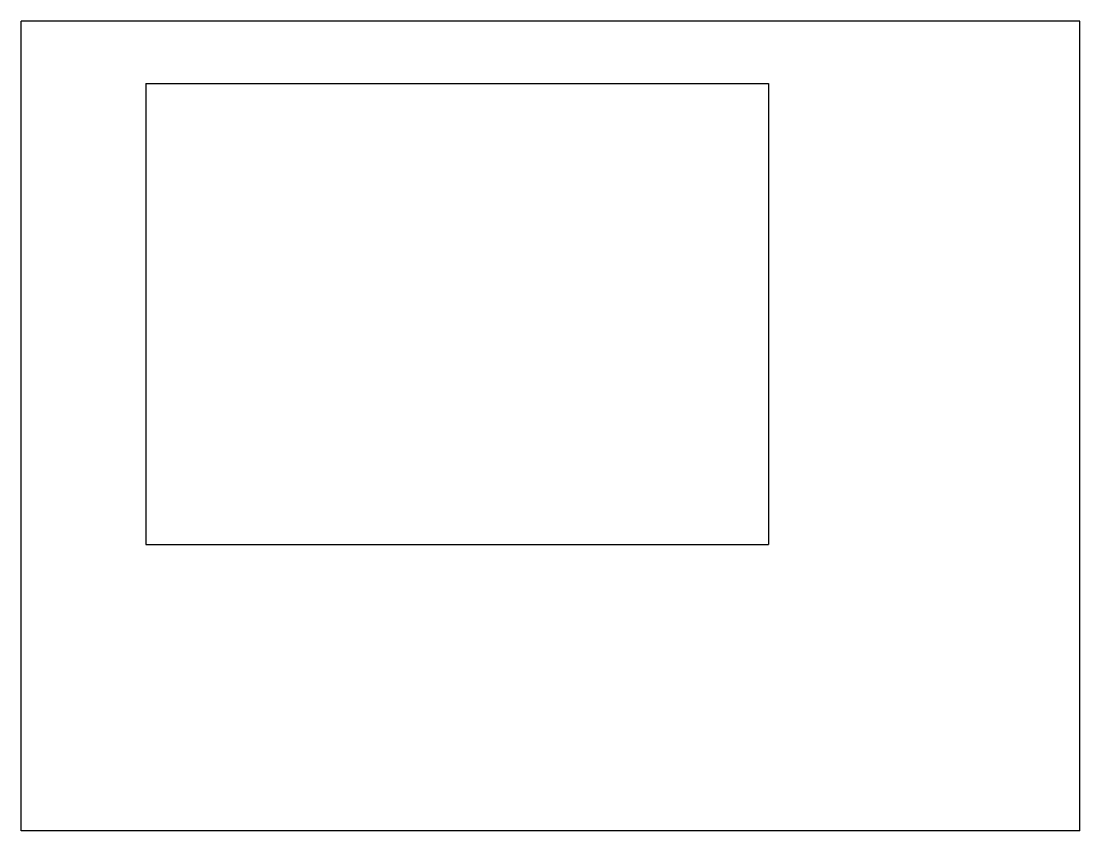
# Model space of a CAD drawing. Extents: x -42.5 to 42.5, y -32.5 to 32.5.
import ezdxf

# ---------------------------------------------------------------- set-up
doc = ezdxf.new("R2010")
doc.units = 0
doc.layers.add('MODELSKETCH_VISIBLE', color=7, linetype='CONTINUOUS')

msp = doc.modelspace()

# ---------------------------------------------------------------- linework, layer by layer
at = {"layer": 'MODELSKETCH_VISIBLE'}
for p, q in [((42.5, 32.5), (-42.5, 32.5)), ((-42.5, -32.5), (-42.5, 32.5)), ((42.5, -32.5), (42.5, 32.5)), ((-32.5, 27.5), (-32.5, -9.5)), ((-32.5, 27.5), (17.5, 27.5)), ((17.5, 27.5), (17.5, -9.5)), ((-32.5, -9.5), (17.5, -9.5)), ((42.5, -32.5), (-42.5, -32.5))]:
    msp.add_line(p, q, dxfattribs=at)

doc.saveas('drawing.dxf')
